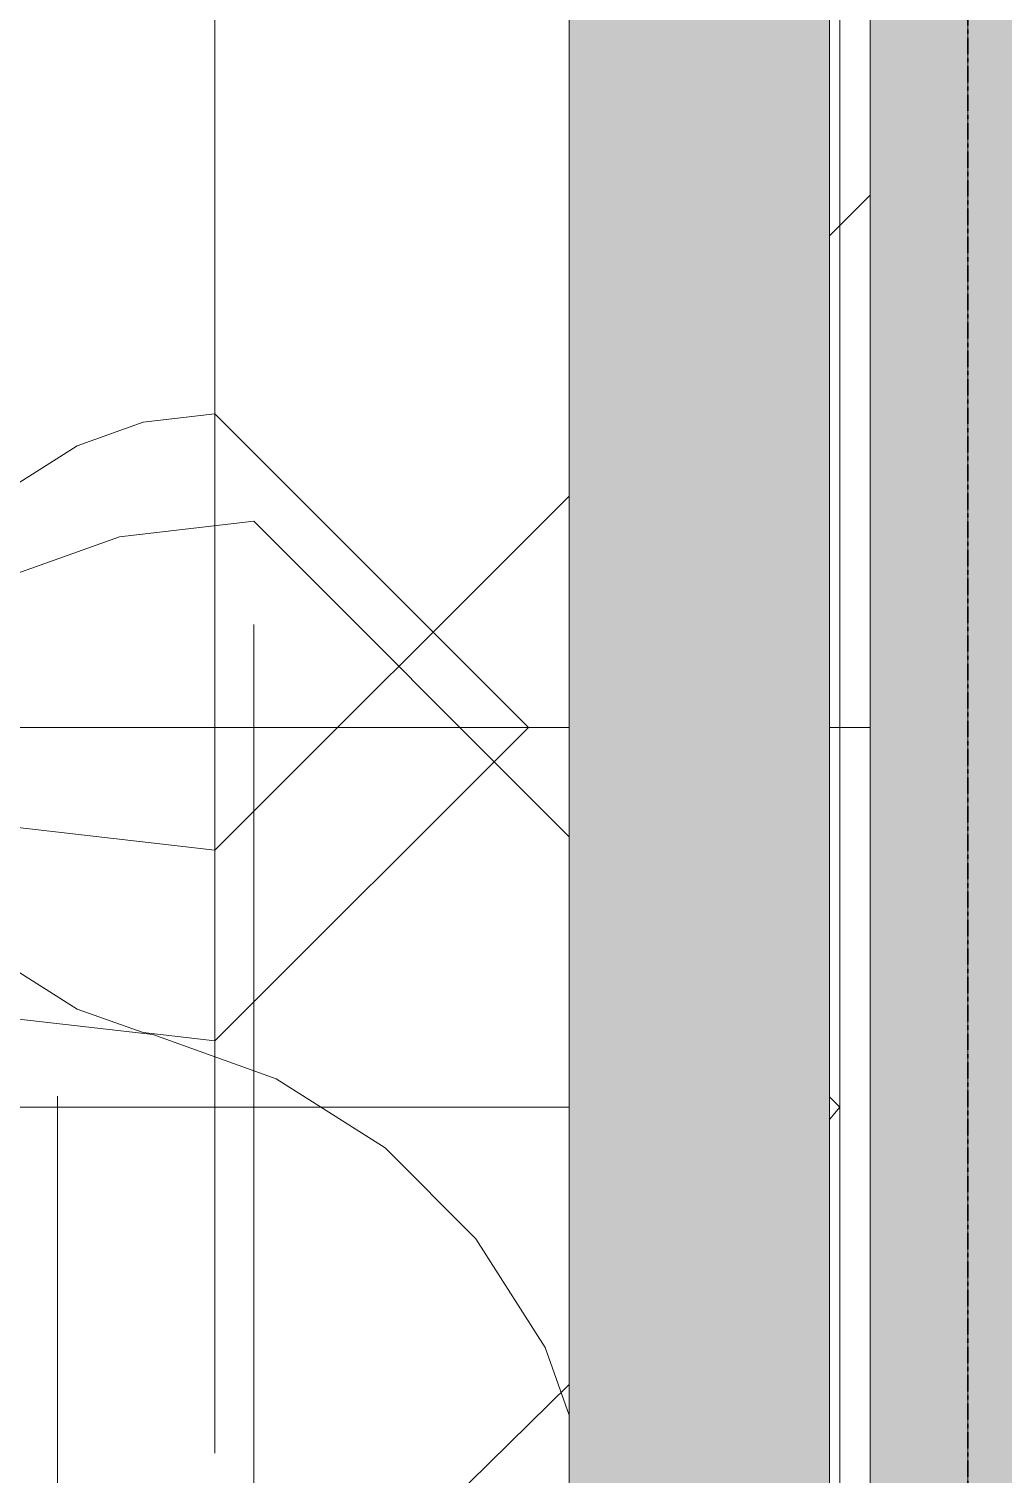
# Model space of a CAD drawing. Header units: inches. Extents: x 9391 to 11530, y 1186 to 2858.
# Drawn here: x 9749.01 to 9778.96, y 1948.48 to 1992.92 of the extents above; entities that cross this region are included whole.
import ezdxf

# ---------------------------------------------------------------- set-up
doc = ezdxf.new("R2010")
doc.units = ezdxf.units.IN
doc.header["$MEASUREMENT"] = 0
doc.linetypes.add('Grid Line 1_2_', pattern=[0.875, 0.5, -0.125, 0.125, -0.125])
for name, color, linetype, lineweight in [('A-DETL-GENF-1', 254, 'Continuous', 9), ('A-ROOF', 132, 'Continuous', 13), ('A-ROOF-1', 132, 'Continuous', 5), ('C-TOPO', 7, 'Continuous', 9), ('S-BEAM', 12, 'Continuous', 9), ('S-FNDN', 32, 'Continuous', 13), ('S-FNDN-1', 32, 'Continuous', 5), ('S-GRID-1', 1, 'Grid Line 1_2_', 30)]:
    doc.layers.add(name, color=color, linetype=linetype, lineweight=lineweight)

# ---------------------------------------------------------------- blocks, each defined once
blk = doc.blocks.new('Dimension Lumber - THE BEAM-1543094-FLOOR PLAN - ROOF')
at = {"layer": 'S-BEAM'}
h = blk.add_hatch(color=256, dxfattribs=at)
h.paths.add_polyline_path([(391.812, 0), (352.412, -0.037), (352.581, -0.206), (352.92, -0.625), (353.137, -0.972), (353.388, -1.598), (353.478, -1.968), (353.519, -2.433), (353.472, -3), (391.812, -3)], flags=0)
h.paths.add_polyline_path([(345.968, 0), (256.323, 0), (256.542, -0.206), (256.88, -0.625), (257.098, -0.972), (257.348, -1.598), (257.439, -1.968), (257.48, -2.433), (257.433, -3), (344.861, -2.965), (344.839, -2.752), (344.828, -2.176), (344.887, -1.766), (345.147, -1.05), (345.447, -0.577), (345.747, -0.202), (345.828, -0.112)], flags=0)
h.paths.add_polyline_path([(249.928, 0), (-234.147, 0), (-234.147, -3), (248.822, -2.965), (248.799, -2.752), (248.788, -2.176), (248.848, -1.766), (249.107, -1.05), (249.407, -0.577), (249.724, -0.183), (249.788, -0.112)], flags=0)
blk.add_line((-234.147, -3), (248.832, -3), dxfattribs=at)
blk = doc.blocks.new('daphne 26070 - daphne 26070-1522529-FLOOR PLAN - ROOF')
at = {"layer": 'A-DETL-GENF-1'}
for p, q in [((0, 19.33), (0, 20.144)), ((0, 20.144), (0, 18.894)), ((0, 19.093), (0, 20.144)), ((0, 20.144), (0, 20.039)), ((0, 20.039), (0, 20.144)), ((0, 20.144), (0, 19.881)), ((0, 19.645), (0, 19.881)), ((0, 19.881), (0, 18.894)), ((0, 19.881), (0, 19.347)), ((0, 19.347), (0, 19.724)), ((0, 19.724), (0, 19.409)), ((0, 18.894), (0, 19.645)), ((0, 19.093), (0, 19.524)), ((0, 19.524), (0, 19.33)), ((0, 19.409), (0, 19.446)), ((0, 19.446), (0, 18.936)), ((0, 19.409), (0, 18.969)), ((0, 18.894), (0, 19.409)), ((0, 19.093), (0, 19.33)), ((0, 19.33), (0, 19.251)), ((0, 19.251), (0, 18.894)), ((0, 18.894), (0, 19.093)), ((0, 18.894), (0, 19.093)), ((0, 18.894), (0, 19.093)), ((0, 18.969), (0, 18.894)), ((0, 10.665), (0, 10.894)), ((0, 10.894), (0, 10.397)), ((0, 9.956), (0, 10.665)), ((0, 10.397), (0, 9.483)), ((0, 9.089), (0, 10.034)), ((0, 10.034), (0, 9.956)), ((-9.642, 0), (0, 9.642)), ((9.642, 0), (0, 9.642)), ((0, 9.483), (0, 8.065)), ((0, 8.538), (0, 9.089)), ((0, 8.38), (0, 8.538)), ((0, 7.907), (0, 8.38)), ((0, 8.065), (0, 6.568)), ((0, 6.411), (0, 7.907)), ((0, 6.664), (0, 7.277)), ((0, 7.277), (0, 7.052)), ((0, 7.052), (0, 6.411)), ((0, 6.568), (0, 6.726)), ((0, 6.726), (0, 6.253)), ((0, 5.699), (0, 6.664)), ((0, 6.253), (0, 5.702)), ((0, 5.702), (0, 4.756)), ((0, 4.835), (0, 5.699)), ((0, 4.126), (0, 4.835)), ((0, 4.756), (0, 4.014)), ((0, 3.575), (0, 4.126)), ((0, 4.014), (0, 1.445)), ((0, 2.551), (0, 3.732)), ((0, 3.732), (0, 3.575)), ((0, 1.999), (0, 2.551)), ((0, 0.66), (0, 1.999)), ((0, 1.445), (0, 0.498)), ((0, 0.345), (0, 0.66)), ((0, 0.498), (0, 0.345)), ((-20.588, 0), (-21.186, 0)), ((-21.186, 0), (-20.95, 0)), ((-20.399, 0), (-21.029, 0)), ((-21.029, 0), (-20.339, 0)), ((-20.95, 0), (-20.399, 0)), ((-19.453, 0), (-20.588, 0)), ((-19.69, 0), (-20.556, 0)), ((-20.556, 0), (-19.217, 0)), ((-20.339, 0), (-19.165, 0)), ((-18.351, 0), (-19.69, 0)), ((-19.217, 0), (-19.453, 0)), ((-17.563, 0), (-18.351, 0)), ((-17.484, 0), (-17.799, 0)), ((-17.799, 0), (-17.563, 0)), ((-17.405, 0), (-17.484, 0)), ((-16.066, 0), (-17.405, 0)), ((-15.751, 0), (-16.066, 0)), ((-14.505, 0), (-15.751, 0)), ((-13.073, 0), (-14.505, 0)), ((-12.521, 0), (-13.073, 0)), ((-11.418, 0), (-12.521, 0)), ((-10.394, 0), (-11.418, 0)), ((-9.291, 0), (-10.394, 0)), ((-9.642, 0), (-9.387, -2.209)), ((-9.213, 0), (-9.291, 0)), ((-5.747, 0), (-9.213, 0)), ((-4.486, 0), (-5.747, 0)), ((-0.372, 0), (-0.311, 0)), ((0.319, 0), (-0.311, 0)), ((0, -0.128), (0, 0.345)), ((0, 0.345), (0, -0.364)), ((9.387, -2.209), (9.642, 0)), ((-19.926, 0), (-20.241, 0)), ((-20.241, 0), (-18.981, 0)), ((-19.165, 0), (-19.926, 0)), ((-18.981, 0), (-18.035, 0)), ((-18.035, 0), (-18.508, 0)), ((-18.508, 0), (-17.957, 0)), ((-17.957, 0), (-17.248, 0)), ((-17.09, 0), (-17.72, 0)), ((-17.72, 0), (-16.775, 0)), ((-17.011, 0), (-17.405, 0)), ((-17.405, 0), (-16.617, 0)), ((-16.854, 0), (-17.326, 0)), ((-17.326, 0), (-16.933, 0)), ((-17.248, 0), (-15.987, 0)), ((-16.775, 0), (-17.248, 0)), ((-17.248, 0), (-17.011, 0)), ((-16.46, 0), (-17.09, 0)), ((-16.933, 0), (-15.987, 0)), ((-16.381, 0), (-16.854, 0)), ((-16.617, 0), (-16.224, 0)), ((-15.807, 0), (-16.46, 0)), ((-15.987, 0), (-16.381, 0)), ((-16.224, 0), (-15.672, 0)), ((-16.184, 0), (-16.224, 0)), ((-16.224, 0), (-16.22, 0)), ((-16.22, 0), (-16.156, 0)), ((-16.126, 0), (-16.184, 0)), ((-16.156, 0), (-16.041, 0)), ((-16.053, 0), (-16.126, 0)), ((-15.968, 0), (-16.053, 0)), ((-16.041, 0), (-15.886, 0)), ((-15.987, 0), (-15.807, 0)), ((-15.875, 0), (-15.968, 0)), ((-15.886, 0), (-15.7, 0)), ((-15.775, 0), (-15.875, 0)), ((-15.672, 0), (-15.775, 0)), ((-15.7, 0), (-15.494, 0)), ((-15.494, 0), (-15.278, 0)), ((-15.278, 0), (-15.2, 0)), ((-15.2, 0), (-14.175, 0)), ((-14.175, 0), (-13.782, 0)), ((-13.782, 0), (-13.073, 0)), ((-13.073, 0), (-12.679, 0)), ((-12.679, 0), (-12.994, 0)), ((-12.994, 0), (-12.127, 0)), ((-12.635, 0), (-12.758, 0)), ((-12.758, 0), (-11.97, 0)), ((-11.497, 0), (-12.635, 0)), ((-11.851, 0), (-12.6, 0)), ((-12.6, 0), (-12.127, 0)), ((-12.127, 0), (-12.442, 0)), ((-12.442, 0), (-11.851, 0)), ((-12.127, 0), (-10.788, 0)), ((-11.97, 0), (-11.261, 0)), ((-10.788, 0), (-11.497, 0)), ((-11.261, 0), (-10.436, 0)), ((-10.436, 0), (-9.922, 0)), ((-9.922, 0), (-8.504, 0)), ((-8.504, 0), (-8.346, 0)), ((-8.346, 0), (-7.558, 0)), ((-7.558, 0), (-6.928, 0)), ((-6.928, 0), (-6.643, 0)), ((-6.643, 0), (-6.062, 0)), ((-6.062, 0), (-6.219, 0)), ((-6.219, 0), (-5.668, 0)), ((-5.668, 0), (-5.983, 0)), ((-5.983, 0), (-5.353, 0)), ((-5.353, 0), (-4.722, 0)), ((-4.722, 0), (-4.329, 0)), ((-2.938, 0), (-4.486, 0)), ((-4.329, 0), (-3.541, 0)), ((-3.541, 0), (-1.285, 0)), ((-1.436, 0), (-2.938, 0)), ((-0.372, 0), (-1.436, 0)), ((-1.285, 0), (-0.565, 0)), ((-0.565, 0), (-0.075, 0)), ((-0.075, 0), (0.24, 0)), ((0, -0.521), (0, -0.128)), ((0, -0.345), (0, -0.369)), ((0, -0.345), (0, -0.364)), ((0, -0.369), (0, -1.309)), ((0.24, 0), (0.319, 0)), ((0.319, 0), (2.348, 0)), ((0.359, 0), (0.319, 0)), ((0.682, 0), (0.359, 0)), ((1.525, 0), (0.682, 0)), ((3.276, 0), (1.525, 0)), ((2.348, 0), (3.914, 0)), ((4.202, 0), (3.276, 0)), ((3.628, 0), (3.391, 0)), ((3.391, 0), (3.628, 0)), ((3.914, 0), (3.628, 0)), ((3.628, 0), (4.494, 0)), ((5.439, 0), (4.202, 0)), ((4.494, 0), (4.652, 0)), ((4.652, 0), (4.967, 0)), ((4.967, 0), (5.439, 0)), ((5.439, 0), (6.133, 0)), ((6.385, 0), (5.439, 0)), ((6.133, 0), (5.597, 0)), ((5.597, 0), (6.07, 0)), ((6.07, 0), (6.542, 0)), ((7.724, 0), (6.385, 0)), ((6.542, 0), (6.936, 0)), ((6.936, 0), (7.803, 0)), ((7.881, 0), (7.409, 0)), ((7.409, 0), (7.488, 0)), ((7.488, 0), (8.197, 0)), ((9.323, 0), (7.724, 0)), ((7.803, 0), (7.881, 0)), ((8.669, 0), (8.039, 0)), ((8.039, 0), (10.639, 0)), ((8.197, 0), (8.827, 0)), ((9.299, 0), (8.669, 0)), ((8.827, 0), (9.299, 0)), ((9.299, 0), (10.464, 0)), ((9.851, 0), (9.299, 0)), ((9.457, 0), (9.323, 0)), ((10.245, 0), (9.457, 0)), ((10.166, 0), (9.851, 0)), ((10.464, 0), (10.166, 0)), ((10.717, 0), (10.245, 0)), ((10.639, 0), (10.954, 0)), ((10.954, 0), (10.639, 0)), ((10.639, 0), (11.19, 0)), ((11.19, 0), (10.717, 0)), ((11.19, 0), (11.82, 0)), ((11.741, 0), (11.19, 0)), ((11.82, 0), (11.348, 0)), ((11.348, 0), (11.584, 0)), ((11.584, 0), (12.194, 0)), ((12.057, 0), (11.741, 0)), ((12.748, 0), (11.899, 0)), ((11.899, 0), (12.057, 0)), ((12.194, 0), (12.317, 0)), ((12.317, 0), (12.687, 0)), ((12.844, 0), (12.45, 0)), ((12.45, 0), (13.299, 0)), ((12.687, 0), (12.608, 0)), ((12.608, 0), (12.844, 0)), ((13.081, 0), (12.748, 0)), ((13.947, 0), (13.081, 0)), ((13.299, 0), (14.105, 0)), ((14.026, 0), (13.947, 0)), ((13.947, 0), (15.286, 0)), ((14.42, 0), (13.947, 0)), ((14.814, 0), (14.026, 0)), ((14.105, 0), (14.499, 0)), ((15.423, 0), (14.42, 0)), ((14.499, 0), (14.883, 0)), ((14.883, 0), (14.499, 0)), ((14.499, 0), (14.814, 0)), ((14.814, 0), (15.129, 0)), ((15.523, 0), (14.814, 0)), ((15.129, 0), (15.523, 0)), ((15.523, 0), (15.208, 0)), ((15.208, 0), (15.676, 0)), ((15.286, 0), (15.995, 0)), ((15.444, 0), (15.286, 0)), ((15.286, 0), (15.444, 0)), ((16.704, 0), (15.423, 0)), ((16.153, 0), (15.444, 0)), ((15.444, 0), (15.995, 0)), ((15.676, 0), (15.523, 0)), ((15.995, 0), (16.153, 0)), ((15.995, 0), (16.522, 0)), ((16.522, 0), (16.704, 0)), ((17.334, 0), (16.547, 0)), ((16.547, 0), (18.28, 0)), ((16.704, 0), (17.334, 0)), ((17.019, 0), (16.704, 0)), ((17.65, 0), (17.019, 0)), ((17.728, 0), (17.207, 0)), ((17.207, 0), (17.256, 0)), ((17.256, 0), (18.437, 0)), ((17.334, 0), (17.728, 0)), ((18.516, 0), (17.334, 0)), ((18.122, 0), (17.571, 0)), ((17.571, 0), (17.65, 0)), ((18.212, 0), (17.807, 0)), ((17.807, 0), (17.965, 0)), ((17.965, 0), (18.516, 0)), ((18.595, 0), (18.043, 0)), ((18.043, 0), (18.212, 0)), ((18.595, 0), (18.122, 0)), ((18.122, 0), (18.674, 0)), ((18.752, 0), (18.122, 0)), ((18.28, 0), (18.595, 0)), ((19.146, 0), (18.28, 0)), ((18.28, 0), (18.91, 0)), ((18.437, 0), (18.595, 0)), ((18.674, 0), (18.831, 0)), ((19.698, 0), (18.752, 0)), ((18.752, 0), (19.146, 0)), ((18.91, 0), (18.752, 0)), ((18.831, 0), (19.619, 0)), ((19.619, 0), (19.934, 0)), ((19.934, 0), (19.698, 0)), ((0, -0.994), (0, -0.521)), ((0, -1.654), (0, -0.994)), ((0, -1.309), (0, -1.782)), ((0, -2.097), (0, -1.654)), ((-9.387, -2.209), (-8.661, -4.238)), ((0, -1.782), (0, -2.176)), ((0, -2.727), (0, -2.097)), ((0, -2.176), (0, -2.491)), ((8.661, -4.238), (9.387, -2.209)), ((0, -2.491), (0, -3.594)), ((0, -3.2), (0, -2.727)), ((0, -3.436), (0, -3.2)), ((0, -4.224), (0, -3.436)), ((0, -3.594), (0, -4.145)), ((-8.661, -4.238), (-7.522, -6.029)), ((0, -4.145), (0, -4.775)), ((0, -4.539), (0, -4.224)), ((7.522, -6.029), (8.661, -4.238)), ((0, -5.169), (0, -4.539)), ((0, -4.775), (0, -5.248)), ((0, -5.458), (0, -5.109)), ((0, -5.109), (0, -5.169)), ((0, -5.248), (0, -7.139)), ((0, -6.106), (0, -5.458))]:
    blk.add_line(p, q, dxfattribs=at)
blk = doc.blocks.new('meyer lilac 26082 - meyer lilac 26082-V51-FLOOR PLAN - ROOF')
at = {"layer": 'A-DETL-GENF-1'}
for p, q in [((35.566, 0), (31.557, 0)), ((33.915, 0), (38.395, 0)), ((43.818, 0), (35.566, 0)), ((38.395, 0), (41.932, 0)), ((46.176, 0), (41.696, 0)), ((41.696, 0), (43.818, 0)), ((41.932, 0), (46.176, 0))]:
    blk.add_line(p, q, dxfattribs=at)
blk = doc.blocks.new('switchgrass 26764 - switchgrass 26764-V52-FLOOR PLAN - ROOF')
at = {"layer": 'A-DETL-GENF-1'}
for p, q in [((17.537, -4.127), (18.013, 0)), ((16.181, -7.918), (17.537, -4.127)), ((14.053, -11.263), (16.181, -7.918)), ((11.263, -14.053), (14.053, -11.263)), ((7.918, -16.181), (11.263, -14.053)), ((5.832, -16.927), (7.918, -16.181))]:
    blk.add_line(p, q, dxfattribs=at)
blk = doc.blocks.new('meyer lilac 26082 - meyer lilac 26082-V55-FLOOR PLAN - ROOF')
at = {"layer": 'A-DETL-GENF-1'}
for p, q in [((8.739, 18.894), (7.489, 20.144)), ((27.632, 0), (16.739, 10.894)), ((-3.339, 0), (3.97, 0)), ((7.979, 0), (3.97, 0)), ((12.93, 0), (7.979, 0)), ((25.191, 0), (12.93, 0)), ((28.492, 0), (25.191, 0)), ((26.902, -6.331), (27.632, 0)), ((31.557, 0), (28.492, 0)), ((2.084, 0), (8.214, 0)), ((8.214, 0), (15.995, 0)), ((15.995, 0), (24.248, 0)), ((24.248, 0), (25.806, 0)), ((25.806, 0), (27.312, 0)), ((27.312, 0), (28.715, 0)), ((28.715, 0), (29.963, 0)), ((29.963, 0), (31.005, 0)), ((31.005, 0), (31.79, 0)), ((35.566, 0), (31.557, 0)), ((31.79, 0), (32.265, 0)), ((32.265, 0), (32.554, 0)), ((32.554, 0), (32.819, 0)), ((32.819, 0), (33.063, 0)), ((33.063, 0), (33.29, 0)), ((33.29, 0), (33.505, 0)), ((33.505, 0), (33.712, 0)), ((33.712, 0), (33.915, 0)), ((33.915, 0), (38.395, 0)), ((43.818, 0), (35.566, 0)), ((38.395, 0), (41.932, 0)), ((46.176, 0), (41.696, 0)), ((41.696, 0), (43.818, 0)), ((41.932, 0), (46.176, 0))]:
    blk.add_line(p, q, dxfattribs=at)
blk = doc.blocks.new('switchgrass 26764 - switchgrass 26764-V56-FLOOR PLAN - ROOF')
at = {"layer": 'A-DETL-GENF-1'}
for p, q in [((-0.314, 17.699), (0, 18.013)), ((0.378, 17.699), (0, 18.013)), ((-18.013, 0), (-8.314, 9.699)), ((0, 9.073), (0, 9.699)), ((0, 9.699), (0, 9.338)), ((0, 9.366), (0, 9.699)), ((0, 9.699), (0, 9.516)), ((0, 9.171), (0, 9.699)), ((0, 9.699), (0, 8.625)), ((0, 7.532), (0, 9.699)), ((0, 9.699), (0, 8.759)), ((0, 7.456), (0, 9.699)), ((0, 9.699), (0, 9.065)), ((0, 9.561), (0, 9.699)), ((0, 9.699), (0, 9.559)), ((0, 8.377), (0, 9.699)), ((0, 9.699), (0, 7.014)), ((0, 8.903), (0, 9.627)), ((0, 9.627), (0, 7.807)), ((0, 8.568), (0, 9.561)), ((0, 9.559), (0, 8.903)), ((0, 9.516), (0, 9.158)), ((0, 9.338), (0, 9.366)), ((12.159, 6.005), (8.533, 9.699)), ((0, 8.667), (0, 9.171)), ((0, 9.158), (0, 8.821)), ((0, 7.969), (0, 9.073)), ((0, 9.065), (0, 8.571)), ((0, 8.179), (0, 9.048)), ((0, 9.048), (0, 9.037)), ((0, 9.037), (0, 9.007)), ((0, 9.007), (0, 8.964)), ((0, 8.964), (0, 8.912)), ((0, 8.912), (0, 8.858)), ((0, 8.858), (0, 8.805)), ((0, 8.821), (0, 8.547)), ((0, 8.805), (0, 8.759)), ((0, 8.759), (0, 7.456)), ((0, 8.759), (0, 7.89)), ((0, 8.37), (0, 8.667)), ((0, 8.625), (0, 7.967)), ((0, 8.571), (0, 8.179)), ((0, 7.573), (0, 8.568)), ((0, 8.547), (0, 8.374)), ((0, 7.535), (0, 8.377)), ((0, 8.374), (0, 8.37)), ((0, 6.846), (0, 7.969)), ((0, 7.967), (0, 7.461)), ((0, 7.89), (0, 5.429)), ((0, 7.807), (0, 7.228)), ((0, 6.539), (0, 7.573)), ((0, 7.228), (0, 7.535)), ((0, 6.153), (0, 7.532)), ((0, 7.461), (0, 7.136)), ((0, 7.136), (0, 7.021)), ((0, 7.021), (0, 6.442)), ((0, 7.014), (0, 5.517)), ((0, 5.803), (0, 6.846)), ((0, 5.429), (0, 6.539)), ((0, 6.442), (0, 6.153)), ((0, 4.936), (0, 5.803)), ((0, 3.692), (0, 5.574)), ((0, 5.574), (0, 5.51)), ((0, 5.517), (0, 4.524)), ((0, 5.51), (0, 4.737)), ((0, 4.886), (0, 4.995)), ((0, 4.995), (0, 4.883)), ((0, 4.345), (0, 4.936)), ((0, 4.335), (0, 4.886)), ((0, 4.883), (0, 3.547)), ((0, 4.737), (0, 4.309)), ((0, 4.524), (0, 3.937)), ((0, 4.126), (0, 4.345)), ((0, 4.282), (0, 4.335)), ((0, 4.309), (0, 4.282)), ((0, 4.083), (0, 4.126)), ((0, 4.006), (0, 4.083)), ((0, 3.907), (0, 4.006)), ((0, 3.937), (0, 3.641)), ((0, 3.799), (0, 3.907)), ((0, 3.694), (0, 3.799)), ((0, 3.606), (0, 3.694)), ((0, 3.113), (0, 3.692)), ((0, 3.641), (0, 3.615)), ((0, 3.615), (0, 3.564)), ((0, 3.547), (0, 3.606)), ((0, 3.564), (0, 3.484)), ((0, 3.547), (0, 3.257)), ((0, 3.257), (0, 3.547)), ((0, 3.484), (0, 3.367)), ((0, 3.367), (0, -4.66)), ((0, 1.81), (0, 3.113)), ((0, 1.775), (0, 1.81)), ((0, 1.718), (0, 1.775)), ((0, 1.648), (0, 1.718)), ((0, 1.57), (0, 1.648)), ((0, 1.494), (0, 1.57)), ((0, 1.427), (0, 1.494)), ((0, 1.375), (0, 1.427)), ((0, 1.375), (0, -0.362)), ((-18.013, 0), (-17.537, -4.127)), ((-14.405, 0), (-14.839, 0)), ((-14.839, 0), (-14.458, 0)), ((-14.458, 0), (-13.454, 0)), ((-13.828, 0), (-14.405, 0)), ((-10.265, 0), (-14.289, 0)), ((-14.289, 0), (-13.936, 0)), ((-13.936, 0), (-13.61, 0)), ((-13.378, 0), (-13.828, 0)), ((-13.61, 0), (-13.295, 0)), ((-13.454, 0), (-12.037, 0)), ((-12.844, 0), (-13.378, 0)), ((-13.295, 0), (-12.976, 0)), ((-12.976, 0), (-11.829, 0)), ((-12.667, 0), (-12.957, 0)), ((-12.957, 0), (-12.8, 0)), ((-12.246, 0), (-12.844, 0)), ((-12.8, 0), (-12.372, 0)), ((-10.496, 0), (-12.667, 0)), ((-12.372, 0), (-11.733, 0)), ((-11.603, 0), (-12.246, 0)), ((-12.037, 0), (-10.417, 0)), ((-11.829, 0), (-11.54, 0)), ((-11.654, 0), (-11.799, 0)), ((-11.799, 0), (-10.933, 0)), ((-11.733, 0), (-10.947, 0)), ((-9.048, 0), (-11.654, 0)), ((-10.348, 0), (-11.631, 0)), ((-11.631, 0), (-11.52, 0)), ((-10.933, 0), (-11.603, 0)), ((-11.54, 0), (-10.978, 0)), ((-11.52, 0), (-11.214, 0)), ((-11.214, 0), (-10.758, 0)), ((-10.978, 0), (-10.483, 0)), ((-10.947, 0), (-10.076, 0)), ((-10.758, 0), (-10.197, 0)), ((-7.456, 0), (-10.496, 0)), ((-10.483, 0), (-8.324, 0)), ((-10.417, 0), (-8.805, 0)), ((-9.308, 0), (-10.348, 0)), ((-9.868, 0), (-10.265, 0)), ((-10.206, 0), (-10.221, 0)), ((-10.221, 0), (-10.153, 0)), ((-8.491, 0), (-10.206, 0)), ((-10.197, 0), (-9.575, 0)), ((-10.153, 0), (-9.631, 0)), ((-10.076, 0), (-9.181, 0)), ((-9.488, 0), (-9.868, 0)), ((-9.631, 0), (-9.193, 0)), ((-9.575, 0), (-8.936, 0)), ((-8.414, 0), (-9.488, 0)), ((-8.493, 0), (-9.308, 0)), ((-9.193, 0), (-9.145, 0)), ((-9.181, 0), (-8.324, 0)), ((-9.145, 0), (-8.98, 0)), ((-8.324, 0), (-9.048, 0)), ((-8.98, 0), (-8.084, 0)), ((-8.936, 0), (-8.324, 0)), ((-8.805, 0), (-7.41, 0)), ((-7.888, 0), (-8.493, 0)), ((-7.298, 0), (-8.491, 0)), ((-8.185, 0), (-8.469, 0)), ((-8.469, 0), (-8.464, 0)), ((-8.464, 0), (-6.519, 0)), ((-8.324, 0), (-8.414, 0)), ((-8.324, 0), (-7.166, 0)), ((-5.443, 0), (-8.185, 0)), ((-8.084, 0), (-7.456, 0)), ((-7.476, 0), (-7.888, 0)), ((-4.415, 0), (-7.6, 0)), ((-7.6, 0), (-7.525, 0)), ((-7.525, 0), (-7.312, 0)), ((-7.166, 0), (-7.476, 0)), ((-7.41, 0), (-6.442, 0)), ((-7.312, 0), (-6.981, 0)), ((-6.531, 0), (-7.298, 0)), ((-6.981, 0), (-6.55, 0)), ((-6.55, 0), (-6.038, 0)), ((-6.098, 0), (-6.531, 0)), ((-6.442, 0), (-4.415, 0)), ((-5.858, 0), (-6.098, 0)), ((-6.038, 0), (-5.465, 0)), ((-5.764, 0), (-5.863, 0)), ((-5.863, 0), (-5.858, 0)), ((-5.639, 0), (-5.764, 0)), ((-5.217, 0), (-5.639, 0)), ((-5.465, 0), (-4.85, 0)), ((-5.284, 0), (-5.443, 0)), ((-4.831, 0), (-5.284, 0)), ((-5.093, 0), (-5.217, 0)), ((-4.995, 0), (-5.093, 0)), ((-5.002, 0), (-5.012, 0)), ((-5.012, 0), (-5, 0)), ((-4.97, 0), (-5.002, 0)), ((-5, 0), (-4.995, 0)), ((-4.907, 0), (-4.97, 0)), ((-4.807, 0), (-4.907, 0)), ((-4.85, 0), (-4.831, 0)), ((-4.66, 0), (-4.807, 0)), ((3.367, 0), (-4.66, 0)), ((-3.547, 0), (-2.873, 0)), ((-2.873, 0), (-2.332, 0)), ((-2.332, 0), (-1.901, 0)), ((-1.901, 0), (-1.086, 0)), ((-1.086, 0), (-0.615, 0)), ((-0.615, 0), (-0.354, 0)), ((-0.354, 0), (-0.507, 0)), ((1.375, 0), (-0.362, 0)), ((1.375, 0), (1.427, 0)), ((1.427, 0), (1.494, 0)), ((1.494, 0), (1.57, 0)), ((1.57, 0), (1.648, 0)), ((1.648, 0), (1.718, 0)), ((1.718, 0), (1.775, 0)), ((1.775, 0), (1.81, 0)), ((1.81, 0), (3.113, 0)), ((3.113, 0), (3.692, 0)), ((3.547, 0), (3.257, 0)), ((3.257, 0), (3.547, 0)), ((3.484, 0), (3.367, 0)), ((3.564, 0), (3.484, 0)), ((4.883, 0), (3.547, 0)), ((3.547, 0), (3.606, 0)), ((3.615, 0), (3.564, 0)), ((3.606, 0), (3.694, 0)), ((3.641, 0), (3.615, 0)), ((3.937, 0), (3.641, 0)), ((3.692, 0), (5.574, 0)), ((3.694, 0), (3.799, 0)), ((3.799, 0), (3.907, 0)), ((3.907, 0), (4.006, 0)), ((4.524, 0), (3.937, 0)), ((4.006, 0), (4.083, 0)), ((4.083, 0), (4.126, 0)), ((4.126, 0), (4.345, 0)), ((4.309, 0), (4.282, 0)), ((4.282, 0), (4.335, 0)), ((4.737, 0), (4.309, 0)), ((4.335, 0), (4.886, 0)), ((4.345, 0), (4.936, 0)), ((5.517, 0), (4.524, 0)), ((5.51, 0), (4.737, 0)), ((4.995, 0), (4.883, 0)), ((4.886, 0), (4.995, 0)), ((4.936, 0), (5.803, 0)), ((7.89, 0), (5.429, 0)), ((5.429, 0), (6.539, 0)), ((5.574, 0), (5.51, 0)), ((7.014, 0), (5.517, 0)), ((5.803, 0), (6.846, 0)), ((6.442, 0), (6.153, 0)), ((6.153, 0), (7.532, 0)), ((7.021, 0), (6.442, 0)), ((6.539, 0), (7.573, 0)), ((6.846, 0), (7.969, 0)), ((10.28, 0), (7.014, 0)), ((7.136, 0), (7.021, 0)), ((7.461, 0), (7.136, 0)), ((7.807, 0), (7.228, 0)), ((7.228, 0), (7.535, 0)), ((8.759, 0), (7.456, 0)), ((7.456, 0), (11.943, 0)), ((7.967, 0), (7.461, 0)), ((7.532, 0), (9.787, 0)), ((7.535, 0), (8.377, 0)), ((7.573, 0), (8.568, 0)), ((9.627, 0), (7.807, 0)), ((8.759, 0), (7.89, 0)), ((8.625, 0), (7.967, 0)), ((7.969, 0), (9.073, 0)), ((8.571, 0), (8.179, 0)), ((8.179, 0), (9.048, 0)), ((8.374, 0), (8.37, 0)), ((8.37, 0), (8.667, 0)), ((8.547, 0), (8.374, 0)), ((8.377, 0), (10.254, 0)), ((8.821, 0), (8.547, 0)), ((8.568, 0), (9.561, 0)), ((9.065, 0), (8.571, 0)), ((10.28, 0), (8.625, 0)), ((8.667, 0), (9.171, 0)), ((10.93, 0), (8.759, 0)), ((8.805, 0), (8.759, 0)), ((8.857, 0), (8.805, 0)), ((9.158, 0), (8.821, 0)), ((8.912, 0), (8.857, 0)), ((9.559, 0), (8.903, 0)), ((8.903, 0), (9.627, 0)), ((8.964, 0), (8.912, 0)), ((9.007, 0), (8.964, 0)), ((9.037, 0), (9.007, 0)), ((9.048, 0), (9.037, 0)), ((10.197, 0), (9.065, 0)), ((9.073, 0), (10.061, 0)), ((9.516, 0), (9.158, 0)), ((9.171, 0), (10.978, 0)), ((11.075, 0), (9.338, 0)), ((9.338, 0), (9.366, 0)), ((9.366, 0), (10.422, 0)), ((9.856, 0), (9.516, 0)), ((10.121, 0), (9.559, 0)), ((9.561, 0), (10.586, 0)), ((12.957, 0), (9.772, 0)), ((9.772, 0), (9.832, 0)), ((9.787, 0), (10.793, 0)), ((9.832, 0), (11.109, 0)), ((10.139, 0), (9.856, 0)), ((10.061, 0), (10.351, 0)), ((10.617, 0), (10.121, 0)), ((10.323, 0), (10.139, 0)), ((11.254, 0), (10.197, 0)), ((10.254, 0), (10.583, 0)), ((11.22, 0), (10.28, 0)), ((10.493, 0), (10.28, 0)), ((10.681, 0), (10.323, 0)), ((10.351, 0), (10.604, 0)), ((10.422, 0), (10.681, 0)), ((10.583, 0), (10.493, 0)), ((10.586, 0), (11.68, 0)), ((10.604, 0), (11.257, 0)), ((11.53, 0), (10.617, 0)), ((10.785, 0), (10.641, 0)), ((10.641, 0), (11.262, 0)), ((11.402, 0), (10.785, 0)), ((10.793, 0), (11.806, 0)), ((10.981, 0), (10.93, 0)), ((10.978, 0), (11.364, 0)), ((11.33, 0), (10.981, 0)), ((13.391, 0), (11.075, 0)), ((12.665, 0), (11.079, 0)), ((11.079, 0), (12.957, 0)), ((11.109, 0), (11.364, 0)), ((11.364, 0), (11.22, 0)), ((11.654, 0), (11.254, 0)), ((11.257, 0), (12.146, 0)), ((11.262, 0), (11.811, 0)), ((-11.501, 0), (-12.351, 0)), ((-12.351, 0), (-12.043, 0)), ((-12.043, 0), (-11.232, 0)), ((-10.527, 0), (-11.501, 0)), ((-11.232, 0), (-10.088, 0)), ((-9.507, 0), (-10.527, 0)), ((-10.088, 0), (-8.78, 0)), ((-8.519, 0), (-9.507, 0)), ((-8.78, 0), (-7.479, 0)), ((-7.639, 0), (-8.519, 0)), ((-6.947, 0), (-7.639, 0)), ((-7.479, 0), (-6.354, 0)), ((-6.519, 0), (-6.947, 0)), ((-6.354, 0), (-5.574, 0)), ((-5.574, 0), (-4.37, 0)), ((-4.37, 0), (-3.547, 0)), ((-0.654, 0), (-0.666, 0)), ((-0.666, 0), (-0.666, 0)), ((-0.666, 0), (-0.651, 0)), ((-0.631, 0), (-0.654, 0)), ((-0.651, 0), (-0.362, 0)), ((-0.598, 0), (-0.631, 0)), ((-0.556, 0), (-0.598, 0)), ((-0.507, 0), (-0.556, 0)), ((0, -0.615), (0, -0.354)), ((0, -0.354), (0, -0.507)), ((0, -0.651), (0, -0.362)), ((0, -0.507), (0, -0.556)), ((0, -0.556), (0, -0.598)), ((0, -0.598), (0, -0.631)), ((0, -1.086), (0, -0.615)), ((0, -0.631), (0, -0.654)), ((0, -0.666), (0, -0.651)), ((0, -0.654), (0, -0.666)), ((0, -0.666), (0, -0.666)), ((0, -1.901), (0, -1.086)), ((0, -2.332), (0, -1.901)), ((0, -2.873), (0, -2.332)), ((0, -3.547), (0, -2.873)), ((0, -4.37), (0, -3.547)), ((-17.537, -4.127), (-16.181, -7.918)), ((0, -5.574), (0, -4.37)), ((0, -6.442), (0, -4.415)), ((0, -4.415), (0, -7.6)), ((0, -4.66), (0, -4.807)), ((0, -4.807), (0, -4.907)), ((0, -4.85), (0, -4.831)), ((0, -4.831), (0, -5.284)), ((0, -5.465), (0, -4.85)), ((0, -4.907), (0, -4.97)), ((0, -4.97), (0, -5.002)), ((0, -5), (0, -4.995)), ((0, -4.995), (0, -5.093)), ((0, -5.012), (0, -5)), ((0, -5.002), (0, -5.012)), ((0, -5.093), (0, -5.217)), ((0, -5.217), (0, -5.639)), ((0, -5.284), (0, -5.443)), ((0, -5.443), (0, -8.185)), ((0, -6.038), (0, -5.465)), ((0, -6.354), (0, -5.574)), ((0, -5.639), (0, -5.764)), ((0, -5.764), (0, -5.863)), ((0, -5.863), (0, -5.858)), ((0, -5.858), (0, -6.098)), ((0, -6.55), (0, -6.038)), ((0, -6.098), (0, -6.531)), ((0, -7.479), (0, -6.354)), ((0, -7.41), (0, -6.442)), ((0, -8.464), (0, -6.519)), ((0, -6.519), (0, -6.947)), ((0, -6.531), (0, -7.298)), ((0, -6.981), (0, -6.55))]:
    blk.add_line(p, q, dxfattribs=at)

msp = doc.modelspace()

# ---------------------------------------------------------------- hatches: boundary and pattern name
at = {"layer": 'A-ROOF-1'}
msp.add_hatch(color=256, dxfattribs=at).paths.add_polyline_path([(9777.87, 1528.457), (10028.266, 1528.457), (10028.266, 2312.082), (9727.295, 2312.082), (9727.295, 2154.417), (9777.87, 2154.417), (9777.87, 1669.437), (9778.224, 1669.174), (9778.224, 1669.761), (9778.318, 1669.739), (9778.529, 1669.354), (9778.836, 1668.526), (9778.942, 1668.143), (9779.016, 1667.521), (9789.416, 1667.521), (9789.513, 1667.641), (9789.513, 1667.773), (9790.266, 1668.076), (9790.638, 1669.098), (9791.62, 1669.544), (9791.62, 1664.747), (9790.628, 1665.222), (9790.266, 1666.215), (9789.513, 1666.564), (9789.513, 1666.702), (9789.37, 1666.771), (9778.988, 1666.771), (9778.882, 1665.933), (9778.669, 1665.252), (9778.366, 1664.641), (9778.253, 1664.497), (9778.224, 1664.841), (9778.224, 1665.117), (9777.87, 1664.841), (9777.905, 1574.259), (9778.275, 1573.774), (9778.572, 1573.216), (9778.734, 1572.859), (9778.942, 1572.104), (9779.016, 1571.481), (9789.416, 1571.481), (9789.513, 1571.602), (9789.513, 1571.733), (9790.266, 1572.037), (9790.638, 1573.058), (9791.62, 1573.505), (9791.62, 1568.707), (9790.628, 1569.182), (9790.266, 1570.176), (9789.513, 1570.525), (9789.513, 1570.662), (9789.37, 1570.731), (9778.988, 1570.731), (9778.882, 1569.893), (9778.669, 1569.212), (9778.238, 1568.356), (9777.87, 1567.855), (9777.87, 1533.629)], flags=0)
at = {"layer": 'S-FNDN-1'}
msp.add_hatch(color=256, dxfattribs=at).paths.add_polyline_path([(9773.62, 1528.457), (9773.62, 2154.417), (9765.62, 2154.417), (9765.62, 1528.457)], flags=0)

# ---------------------------------------------------------------- linework, layer by layer
at = {"layer": 'A-ROOF'}
msp.add_line((9777.87, 2154.417), (9777.87, 1669.437), dxfattribs=at)
at = {"layer": 'C-TOPO'}
msp.add_line((9773.933, 1927.216), (9773.933, 2017.419), dxfattribs=at)
at = {"layer": 'S-FNDN'}
for p, q in [((9773.62, 2154.417), (9773.62, 1528.457)), ((9765.62, 1520.457), (9765.62, 2146.417))]:
    msp.add_line(p, q, dxfattribs=at)
at = {"layer": 'S-GRID-1'}
msp.add_line((9777.87, 1368.27), (9777.87, 2735.869), dxfattribs=at)

# ---------------------------------------------------------------- block references
at = {"layer": 'A-DETL-GENF-1'}
for name, p, rotation in [('meyer lilac 26082 - meyer lilac 26082-V55-FLOOR PLAN - ROOF', (9754.727, 1995.294), 269.9999999999998), ('daphne 26070 - daphne 26070-1522529-FLOOR PLAN - ROOF', (9754.727, 1971.44), 270.0000000000005), ('switchgrass 26764 - switchgrass 26764-V56-FLOOR PLAN - ROOF', (9755.922, 1959.764), 269.9999999999998), ('switchgrass 26764 - switchgrass 26764-V52-FLOOR PLAN - ROOF', (9748.694, 1944.455), 90.0000000000005), ('meyer lilac 26082 - meyer lilac 26082-V51-FLOOR PLAN - ROOF', (9749.888, 1913.925), 90.0000000000005)]:
    msp.add_blockref(name, p, dxfattribs=dict(at, rotation=rotation))
at = {"layer": 'S-BEAM', "rotation": 270.0000000000002}
msp.add_blockref('Dimension Lumber - THE BEAM-1543094-FLOOR PLAN - ROOF', (9777.87, 1920.27), dxfattribs=at)

doc.saveas('drawing.dxf')
